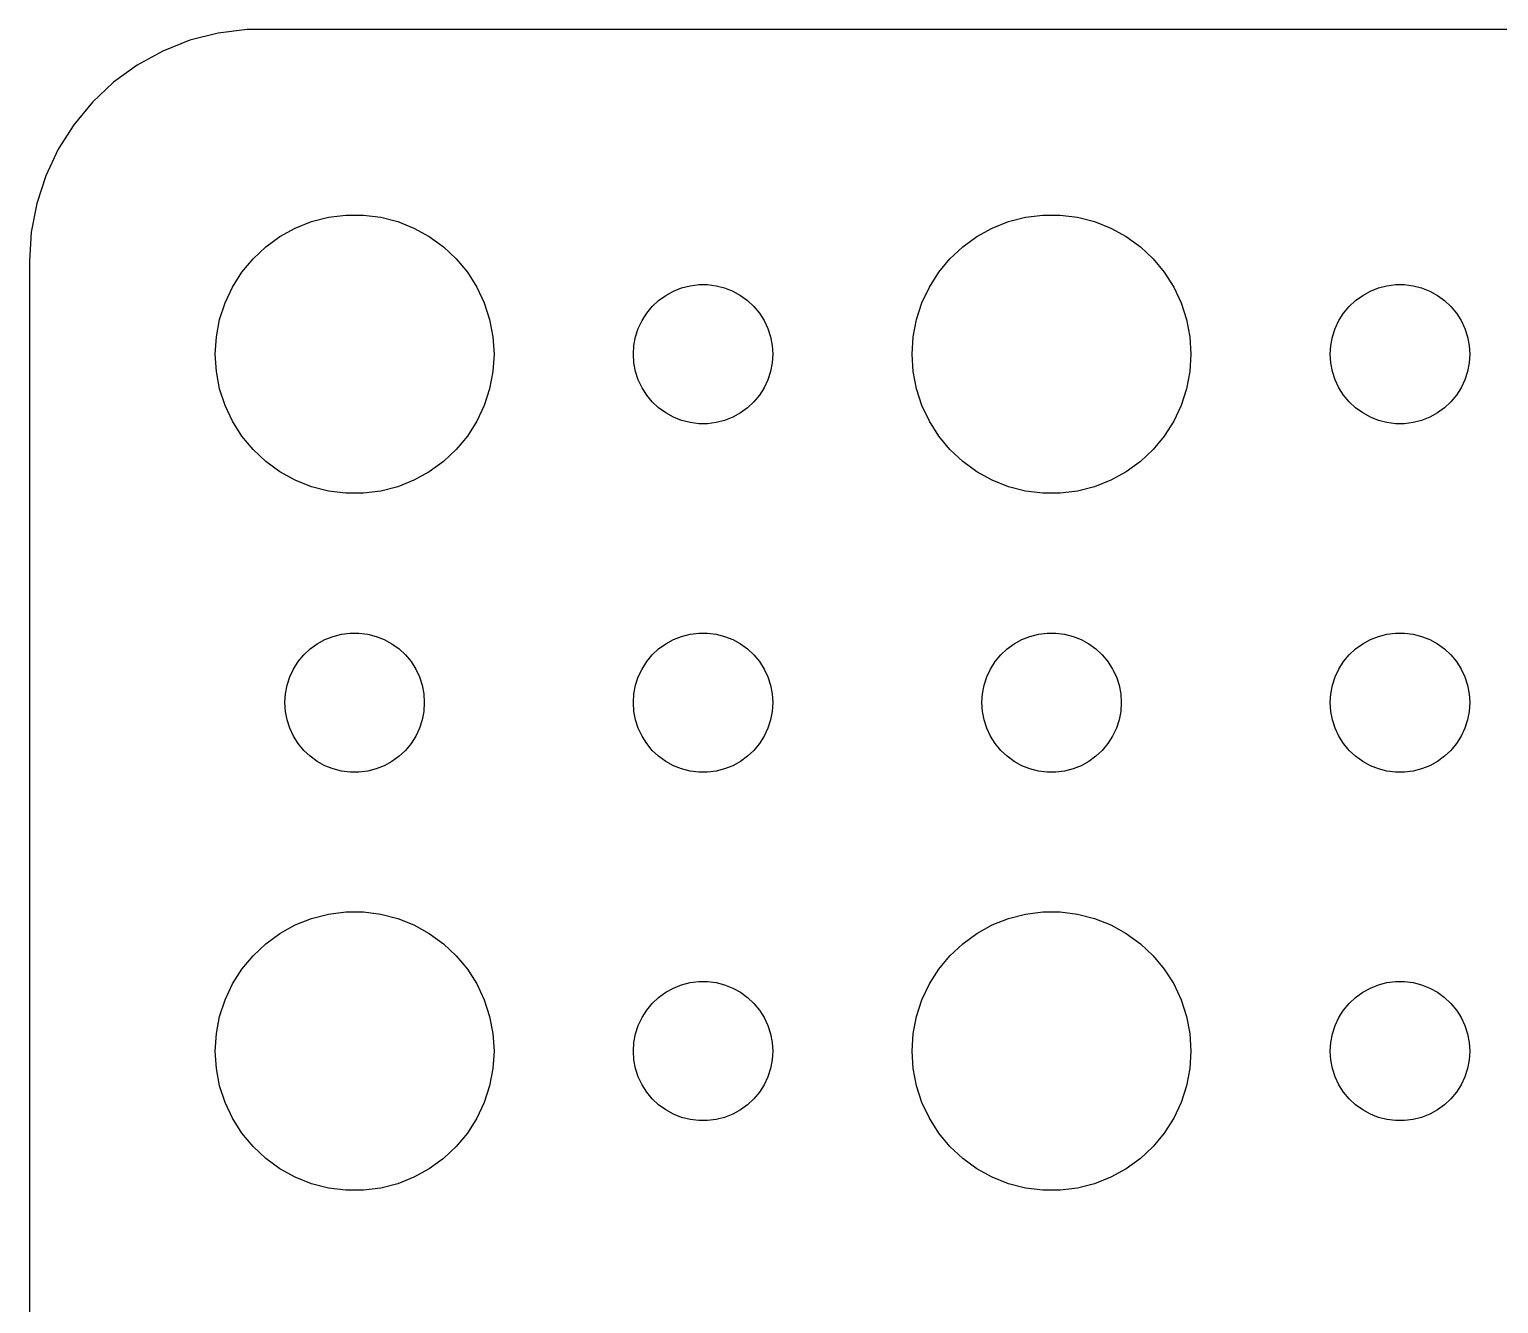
# Model space of a CAD drawing. Header units: metres. Extents: x -127 to 127, y -112 to 112.
# Drawn here: x -127 to -95.38, y 84.57 to 111.99 of the extents above; entities that cross this region are included whole.
import ezdxf

# ---------------------------------------------------------------- set-up
doc = ezdxf.new("R2010")
doc.units = ezdxf.units.M

msp = doc.modelspace()

# ---------------------------------------------------------------- linework, layer by layer
for p, q in [((-122.314, 111.99), (-122.937, 111.911)), ((122.314, 111.99), (-122.314, 111.99)), ((-123.545, 111.755), (-124.129, 111.524)), ((-122.937, 111.911), (-123.545, 111.755)), ((-124.129, 111.524), (-124.679, 111.222)), ((-124.679, 111.222), (-125.187, 110.853)), ((-125.187, 110.853), (-125.645, 110.423)), ((-125.645, 110.423), (-126.045, 109.939)), ((-126.045, 109.939), (-126.382, 109.409)), ((-126.382, 109.409), (-126.649, 108.841)), ((-126.649, 108.841), (-126.843, 108.243)), ((-126.843, 108.243), (-126.961, 107.627)), ((-121.277, 107.714), (-120.927, 107.853)), ((-120.927, 107.853), (-120.562, 107.947)), ((-120.562, 107.947), (-120.188, 107.994)), ((-120.188, 107.994), (-119.812, 107.994)), ((-119.812, 107.994), (-119.438, 107.947)), ((-119.438, 107.947), (-119.073, 107.853)), ((-119.073, 107.853), (-118.723, 107.714)), ((-106.277, 107.714), (-105.927, 107.853)), ((-105.927, 107.853), (-105.562, 107.947)), ((-105.562, 107.947), (-105.188, 107.994)), ((-105.188, 107.994), (-104.812, 107.994)), ((-104.812, 107.994), (-104.438, 107.947)), ((-104.438, 107.947), (-104.073, 107.853)), ((-104.073, 107.853), (-103.723, 107.714)), ((-126.961, 107.627), (-127, 107)), ((-121.912, 107.312), (-121.607, 107.533)), ((-121.607, 107.533), (-121.277, 107.714)), ((-118.723, 107.714), (-118.393, 107.533)), ((-118.393, 107.533), (-118.088, 107.312)), ((-106.912, 107.312), (-106.607, 107.533)), ((-106.607, 107.533), (-106.277, 107.714)), ((-103.723, 107.714), (-103.393, 107.533)), ((-103.393, 107.533), (-103.088, 107.312)), ((-122.187, 107.054), (-121.912, 107.312)), ((-118.088, 107.312), (-117.813, 107.054)), ((-107.187, 107.054), (-106.912, 107.312)), ((-103.088, 107.312), (-102.813, 107.054)), ((-127, 107), (-127, -107)), ((-122.427, 106.763), (-122.187, 107.054)), ((-117.813, 107.054), (-117.573, 106.763)), ((-107.427, 106.763), (-107.187, 107.054)), ((-102.813, 107.054), (-102.573, 106.763)), ((-122.629, 106.445), (-122.427, 106.763)), ((-117.573, 106.763), (-117.371, 106.445)), ((-107.629, 106.445), (-107.427, 106.763)), ((-102.573, 106.763), (-102.371, 106.445)), ((-122.789, 106.104), (-122.629, 106.445)), ((-117.371, 106.445), (-117.211, 106.104)), ((-113.456, 106.156), (-113.304, 106.266)), ((-113.304, 106.266), (-113.139, 106.357)), ((-113.139, 106.357), (-112.964, 106.427)), ((-112.964, 106.427), (-112.781, 106.473)), ((-112.781, 106.473), (-112.594, 106.497)), ((-112.594, 106.497), (-112.406, 106.497)), ((-112.406, 106.497), (-112.219, 106.473)), ((-112.219, 106.473), (-112.036, 106.427)), ((-112.036, 106.427), (-111.861, 106.357)), ((-111.861, 106.357), (-111.696, 106.266)), ((-111.696, 106.266), (-111.544, 106.156)), ((-107.789, 106.104), (-107.629, 106.445)), ((-102.371, 106.445), (-102.211, 106.104)), ((-98.4561, 106.156), (-98.3037, 106.266)), ((-98.3037, 106.266), (-98.1387, 106.357)), ((-98.1387, 106.357), (-97.9635, 106.427)), ((-97.9635, 106.427), (-97.7811, 106.473)), ((-97.7811, 106.473), (-97.5942, 106.497)), ((-97.5942, 106.497), (-97.4058, 106.497)), ((-97.4058, 106.497), (-97.2189, 106.473)), ((-97.2189, 106.473), (-97.0365, 106.427)), ((-97.0365, 106.427), (-96.8613, 106.357)), ((-96.8613, 106.357), (-96.6963, 106.266)), ((-96.6963, 106.266), (-96.5439, 106.156)), ((-122.906, 105.746), (-122.789, 106.104)), ((-117.211, 106.104), (-117.094, 105.746)), ((-113.714, 105.882), (-113.593, 106.027)), ((-113.593, 106.027), (-113.456, 106.156)), ((-111.544, 106.156), (-111.407, 106.027)), ((-111.407, 106.027), (-111.286, 105.882)), ((-107.906, 105.746), (-107.789, 106.104)), ((-102.211, 106.104), (-102.094, 105.746)), ((-98.7135, 105.882), (-98.5934, 106.027)), ((-98.5934, 106.027), (-98.4561, 106.156)), ((-96.5439, 106.156), (-96.4065, 106.027)), ((-96.4065, 106.027), (-96.2865, 105.882)), ((-122.976, 105.376), (-122.906, 105.746)), ((-117.094, 105.746), (-117.024, 105.376)), ((-113.895, 105.552), (-113.814, 105.723)), ((-113.814, 105.723), (-113.714, 105.882)), ((-111.286, 105.882), (-111.186, 105.723)), ((-111.186, 105.723), (-111.105, 105.552)), ((-107.976, 105.376), (-107.906, 105.746)), ((-102.094, 105.746), (-102.024, 105.376)), ((-98.8947, 105.552), (-98.8145, 105.723)), ((-98.8145, 105.723), (-98.7135, 105.882)), ((-96.2865, 105.882), (-96.1855, 105.723)), ((-96.1855, 105.723), (-96.1053, 105.552)), ((-123, 105), (-122.976, 105.376)), ((-117.024, 105.376), (-117, 105)), ((-113.988, 105.188), (-113.953, 105.373)), ((-113.953, 105.373), (-113.895, 105.552)), ((-111.105, 105.552), (-111.047, 105.373)), ((-111.047, 105.373), (-111.012, 105.188)), ((-108, 105), (-107.976, 105.376)), ((-102.024, 105.376), (-102, 105)), ((-98.9882, 105.188), (-98.9529, 105.373)), ((-98.9529, 105.373), (-98.8947, 105.552)), ((-96.1053, 105.552), (-96.0471, 105.373)), ((-96.0471, 105.373), (-96.0118, 105.188)), ((-122.976, 104.624), (-123, 105)), ((-117, 105), (-117.024, 104.624)), ((-114, 105), (-113.988, 105.188)), ((-113.988, 104.812), (-114, 105)), ((-111.012, 105.188), (-111, 105)), ((-111, 105), (-111.012, 104.812)), ((-107.976, 104.624), (-108, 105)), ((-102, 105), (-102.024, 104.624)), ((-99, 105), (-98.9882, 105.188)), ((-98.9882, 104.812), (-99, 105)), ((-96.0118, 105.188), (-96, 105)), ((-96, 105), (-96.0118, 104.812)), ((-113.953, 104.627), (-113.988, 104.812)), ((-111.012, 104.812), (-111.047, 104.627)), ((-98.9529, 104.627), (-98.9882, 104.812)), ((-96.0118, 104.812), (-96.0471, 104.627)), ((-122.906, 104.254), (-122.976, 104.624)), ((-117.024, 104.624), (-117.094, 104.254)), ((-113.895, 104.448), (-113.953, 104.627)), ((-113.814, 104.277), (-113.895, 104.448)), ((-111.105, 104.448), (-111.186, 104.277)), ((-111.047, 104.627), (-111.105, 104.448)), ((-107.906, 104.254), (-107.976, 104.624)), ((-102.024, 104.624), (-102.094, 104.254)), ((-98.8947, 104.448), (-98.9529, 104.627)), ((-98.8145, 104.277), (-98.8947, 104.448)), ((-96.1053, 104.448), (-96.1855, 104.277)), ((-96.0471, 104.627), (-96.1053, 104.448)), ((-122.789, 103.896), (-122.906, 104.254)), ((-117.094, 104.254), (-117.211, 103.896)), ((-113.714, 104.118), (-113.814, 104.277)), ((-113.593, 103.973), (-113.714, 104.118)), ((-111.286, 104.118), (-111.407, 103.973)), ((-111.186, 104.277), (-111.286, 104.118)), ((-107.789, 103.896), (-107.906, 104.254)), ((-102.094, 104.254), (-102.211, 103.896)), ((-98.7135, 104.118), (-98.8145, 104.277)), ((-98.5934, 103.973), (-98.7135, 104.118)), ((-96.2865, 104.118), (-96.4065, 103.973)), ((-96.1855, 104.277), (-96.2865, 104.118)), ((-122.629, 103.555), (-122.789, 103.896)), ((-117.211, 103.896), (-117.371, 103.555)), ((-113.456, 103.844), (-113.593, 103.973)), ((-113.304, 103.734), (-113.456, 103.844)), ((-113.139, 103.643), (-113.304, 103.734)), ((-111.696, 103.734), (-111.861, 103.643)), ((-111.544, 103.844), (-111.696, 103.734)), ((-111.407, 103.973), (-111.544, 103.844)), ((-107.629, 103.555), (-107.789, 103.896)), ((-102.211, 103.896), (-102.371, 103.555)), ((-98.4561, 103.844), (-98.5934, 103.973)), ((-98.3037, 103.734), (-98.4561, 103.844)), ((-98.1387, 103.643), (-98.3037, 103.734)), ((-96.6963, 103.734), (-96.8613, 103.643)), ((-96.5439, 103.844), (-96.6963, 103.734)), ((-96.4065, 103.973), (-96.5439, 103.844)), ((-122.427, 103.237), (-122.629, 103.555)), ((-117.371, 103.555), (-117.573, 103.237)), ((-112.964, 103.573), (-113.139, 103.643)), ((-112.781, 103.527), (-112.964, 103.573)), ((-112.594, 103.503), (-112.781, 103.527)), ((-112.406, 103.503), (-112.594, 103.503)), ((-112.219, 103.527), (-112.406, 103.503)), ((-112.036, 103.573), (-112.219, 103.527)), ((-111.861, 103.643), (-112.036, 103.573)), ((-107.427, 103.237), (-107.629, 103.555)), ((-102.371, 103.555), (-102.573, 103.237)), ((-97.9635, 103.573), (-98.1387, 103.643)), ((-97.7811, 103.527), (-97.9635, 103.573)), ((-97.5942, 103.503), (-97.7811, 103.527)), ((-97.4058, 103.503), (-97.5942, 103.503)), ((-97.2189, 103.527), (-97.4058, 103.503)), ((-97.0365, 103.573), (-97.2189, 103.527)), ((-96.8613, 103.643), (-97.0365, 103.573)), ((-122.187, 102.946), (-122.427, 103.237)), ((-117.573, 103.237), (-117.813, 102.946)), ((-107.187, 102.946), (-107.427, 103.237)), ((-102.573, 103.237), (-102.813, 102.946)), ((-121.912, 102.688), (-122.187, 102.946)), ((-117.813, 102.946), (-118.088, 102.688)), ((-106.912, 102.688), (-107.187, 102.946)), ((-102.813, 102.946), (-103.088, 102.688)), ((-121.607, 102.467), (-121.912, 102.688)), ((-121.277, 102.286), (-121.607, 102.467)), ((-118.393, 102.467), (-118.723, 102.286)), ((-118.088, 102.688), (-118.393, 102.467)), ((-106.607, 102.467), (-106.912, 102.688)), ((-106.277, 102.286), (-106.607, 102.467)), ((-103.393, 102.467), (-103.723, 102.286)), ((-103.088, 102.688), (-103.393, 102.467)), ((-120.927, 102.147), (-121.277, 102.286)), ((-120.562, 102.053), (-120.927, 102.147)), ((-119.073, 102.147), (-119.438, 102.053)), ((-118.723, 102.286), (-119.073, 102.147)), ((-105.927, 102.147), (-106.277, 102.286)), ((-105.562, 102.053), (-105.927, 102.147)), ((-104.073, 102.147), (-104.438, 102.053)), ((-103.723, 102.286), (-104.073, 102.147)), ((-120.188, 102.006), (-120.562, 102.053)), ((-119.812, 102.006), (-120.188, 102.006)), ((-119.438, 102.053), (-119.812, 102.006)), ((-105.188, 102.006), (-105.562, 102.053)), ((-104.812, 102.006), (-105.188, 102.006)), ((-104.438, 102.053), (-104.812, 102.006)), ((-120.281, 98.9734), (-120.094, 98.997)), ((-120.094, 98.997), (-119.906, 98.997)), ((-119.906, 98.997), (-119.719, 98.9734)), ((-112.781, 98.9734), (-112.594, 98.997)), ((-112.594, 98.997), (-112.406, 98.997)), ((-112.406, 98.997), (-112.219, 98.9734)), ((-105.281, 98.9734), (-105.094, 98.997)), ((-105.094, 98.997), (-104.906, 98.997)), ((-104.906, 98.997), (-104.719, 98.9734)), ((-97.7811, 98.9734), (-97.5942, 98.997)), ((-97.5942, 98.997), (-97.4058, 98.997)), ((-97.4058, 98.997), (-97.2189, 98.9734)), ((-120.956, 98.6558), (-120.804, 98.7665)), ((-120.804, 98.7665), (-120.639, 98.8572)), ((-120.639, 98.8572), (-120.464, 98.9266)), ((-120.464, 98.9266), (-120.281, 98.9734)), ((-119.719, 98.9734), (-119.536, 98.9266)), ((-119.536, 98.9266), (-119.361, 98.8572)), ((-119.361, 98.8572), (-119.196, 98.7665)), ((-119.196, 98.7665), (-119.044, 98.6558)), ((-113.456, 98.6558), (-113.304, 98.7665)), ((-113.304, 98.7665), (-113.139, 98.8572)), ((-113.139, 98.8572), (-112.964, 98.9266)), ((-112.964, 98.9266), (-112.781, 98.9734)), ((-112.219, 98.9734), (-112.036, 98.9266)), ((-112.036, 98.9266), (-111.861, 98.8572)), ((-111.861, 98.8572), (-111.696, 98.7665)), ((-111.696, 98.7665), (-111.544, 98.6558)), ((-105.956, 98.6558), (-105.804, 98.7665)), ((-105.804, 98.7665), (-105.639, 98.8572)), ((-105.639, 98.8572), (-105.464, 98.9266)), ((-105.464, 98.9266), (-105.281, 98.9734)), ((-104.719, 98.9734), (-104.536, 98.9266)), ((-104.536, 98.9266), (-104.361, 98.8572)), ((-104.361, 98.8572), (-104.196, 98.7665)), ((-104.196, 98.7665), (-104.044, 98.6558)), ((-98.4561, 98.6558), (-98.3037, 98.7665)), ((-98.3037, 98.7665), (-98.1387, 98.8572)), ((-98.1387, 98.8572), (-97.9635, 98.9266)), ((-97.9635, 98.9266), (-97.7811, 98.9734)), ((-97.2189, 98.9734), (-97.0365, 98.9266)), ((-97.0365, 98.9266), (-96.8613, 98.8572)), ((-96.8613, 98.8572), (-96.6963, 98.7665)), ((-96.6963, 98.7665), (-96.5439, 98.6558)), ((-121.314, 98.2226), (-121.214, 98.3817)), ((-121.214, 98.3817), (-121.093, 98.5268)), ((-121.093, 98.5268), (-120.956, 98.6558)), ((-119.044, 98.6558), (-118.907, 98.5268)), ((-118.907, 98.5268), (-118.786, 98.3817)), ((-118.786, 98.3817), (-118.686, 98.2226)), ((-113.814, 98.2226), (-113.714, 98.3817)), ((-113.714, 98.3817), (-113.593, 98.5268)), ((-113.593, 98.5268), (-113.456, 98.6558)), ((-111.544, 98.6558), (-111.407, 98.5268)), ((-111.407, 98.5268), (-111.286, 98.3817)), ((-111.286, 98.3817), (-111.186, 98.2226)), ((-106.314, 98.2226), (-106.214, 98.3817)), ((-106.214, 98.3817), (-106.093, 98.5268)), ((-106.093, 98.5268), (-105.956, 98.6558)), ((-104.044, 98.6558), (-103.907, 98.5268)), ((-103.907, 98.5268), (-103.786, 98.3817)), ((-103.786, 98.3817), (-103.686, 98.2226)), ((-98.8145, 98.2226), (-98.7135, 98.3817)), ((-98.7135, 98.3817), (-98.5934, 98.5268)), ((-98.5934, 98.5268), (-98.4561, 98.6558)), ((-96.5439, 98.6558), (-96.4065, 98.5268)), ((-96.4065, 98.5268), (-96.2865, 98.3817)), ((-96.2865, 98.3817), (-96.1855, 98.2226)), ((-121.453, 97.873), (-121.395, 98.0522)), ((-121.395, 98.0522), (-121.314, 98.2226)), ((-118.686, 98.2226), (-118.605, 98.0522)), ((-118.605, 98.0522), (-118.547, 97.873)), ((-113.953, 97.873), (-113.895, 98.0522)), ((-113.895, 98.0522), (-113.814, 98.2226)), ((-111.186, 98.2226), (-111.105, 98.0522)), ((-111.105, 98.0522), (-111.047, 97.873)), ((-106.453, 97.873), (-106.395, 98.0522)), ((-106.395, 98.0522), (-106.314, 98.2226)), ((-103.686, 98.2226), (-103.605, 98.0522)), ((-103.605, 98.0522), (-103.547, 97.873)), ((-98.9529, 97.873), (-98.8947, 98.0522)), ((-98.8947, 98.0522), (-98.8145, 98.2226)), ((-96.1855, 98.2226), (-96.1053, 98.0522)), ((-96.1053, 98.0522), (-96.0471, 97.873)), ((-121.488, 97.688), (-121.453, 97.873)), ((-118.547, 97.873), (-118.512, 97.688)), ((-113.988, 97.688), (-113.953, 97.873)), ((-111.047, 97.873), (-111.012, 97.688)), ((-106.488, 97.688), (-106.453, 97.873)), ((-103.547, 97.873), (-103.512, 97.688)), ((-98.9882, 97.688), (-98.9529, 97.873)), ((-96.0471, 97.873), (-96.0118, 97.688)), ((-121.5, 97.5), (-121.488, 97.688)), ((-121.488, 97.312), (-121.5, 97.5)), ((-118.512, 97.688), (-118.5, 97.5)), ((-118.5, 97.5), (-118.512, 97.312)), ((-114, 97.5), (-113.988, 97.688)), ((-113.988, 97.312), (-114, 97.5)), ((-111.012, 97.688), (-111, 97.5)), ((-111, 97.5), (-111.012, 97.312)), ((-106.5, 97.5), (-106.488, 97.688)), ((-106.488, 97.312), (-106.5, 97.5)), ((-103.512, 97.688), (-103.5, 97.5)), ((-103.5, 97.5), (-103.512, 97.312)), ((-99, 97.5), (-98.9882, 97.688)), ((-98.9882, 97.312), (-99, 97.5)), ((-96.0118, 97.688), (-96, 97.5)), ((-96, 97.5), (-96.0118, 97.312)), ((-121.453, 97.127), (-121.488, 97.312)), ((-121.395, 96.9478), (-121.453, 97.127)), ((-118.547, 97.127), (-118.605, 96.9478)), ((-118.512, 97.312), (-118.547, 97.127)), ((-113.953, 97.127), (-113.988, 97.312)), ((-113.895, 96.9478), (-113.953, 97.127)), ((-111.047, 97.127), (-111.105, 96.9478)), ((-111.012, 97.312), (-111.047, 97.127)), ((-106.453, 97.127), (-106.488, 97.312)), ((-106.395, 96.9478), (-106.453, 97.127)), ((-103.547, 97.127), (-103.605, 96.9478)), ((-103.512, 97.312), (-103.547, 97.127)), ((-98.9529, 97.127), (-98.9882, 97.312)), ((-98.8947, 96.9478), (-98.9529, 97.127)), ((-96.0471, 97.127), (-96.1053, 96.9478)), ((-96.0118, 97.312), (-96.0471, 97.127)), ((-121.314, 96.7774), (-121.395, 96.9478)), ((-121.214, 96.6183), (-121.314, 96.7774)), ((-118.686, 96.7774), (-118.786, 96.6183)), ((-118.605, 96.9478), (-118.686, 96.7774)), ((-113.814, 96.7774), (-113.895, 96.9478)), ((-113.714, 96.6183), (-113.814, 96.7774)), ((-111.186, 96.7774), (-111.286, 96.6183)), ((-111.105, 96.9478), (-111.186, 96.7774)), ((-106.314, 96.7774), (-106.395, 96.9478)), ((-106.214, 96.6183), (-106.314, 96.7774)), ((-103.686, 96.7774), (-103.786, 96.6183)), ((-103.605, 96.9478), (-103.686, 96.7774)), ((-98.8145, 96.7774), (-98.8947, 96.9478)), ((-98.7135, 96.6183), (-98.8145, 96.7774)), ((-96.1855, 96.7774), (-96.2865, 96.6183)), ((-96.1053, 96.9478), (-96.1855, 96.7774)), ((-121.093, 96.4732), (-121.214, 96.6183)), ((-120.956, 96.3442), (-121.093, 96.4732)), ((-118.907, 96.4732), (-119.044, 96.3442)), ((-118.786, 96.6183), (-118.907, 96.4732)), ((-113.593, 96.4732), (-113.714, 96.6183)), ((-113.456, 96.3442), (-113.593, 96.4732)), ((-111.407, 96.4732), (-111.544, 96.3442)), ((-111.286, 96.6183), (-111.407, 96.4732)), ((-106.093, 96.4732), (-106.214, 96.6183)), ((-105.956, 96.3442), (-106.093, 96.4732)), ((-103.907, 96.4732), (-104.044, 96.3442)), ((-103.786, 96.6183), (-103.907, 96.4732)), ((-98.5934, 96.4732), (-98.7135, 96.6183)), ((-98.4561, 96.3442), (-98.5934, 96.4732)), ((-96.4065, 96.4732), (-96.5439, 96.3442)), ((-96.2865, 96.6183), (-96.4065, 96.4732)), ((-120.804, 96.2335), (-120.956, 96.3442)), ((-120.639, 96.1428), (-120.804, 96.2335)), ((-120.464, 96.0734), (-120.639, 96.1428)), ((-119.361, 96.1428), (-119.536, 96.0734)), ((-119.196, 96.2335), (-119.361, 96.1428)), ((-119.044, 96.3442), (-119.196, 96.2335)), ((-113.304, 96.2335), (-113.456, 96.3442)), ((-113.139, 96.1428), (-113.304, 96.2335)), ((-112.964, 96.0734), (-113.139, 96.1428)), ((-111.861, 96.1428), (-112.036, 96.0734)), ((-111.696, 96.2335), (-111.861, 96.1428)), ((-111.544, 96.3442), (-111.696, 96.2335)), ((-105.804, 96.2335), (-105.956, 96.3442)), ((-105.639, 96.1428), (-105.804, 96.2335)), ((-105.464, 96.0734), (-105.639, 96.1428)), ((-104.361, 96.1428), (-104.536, 96.0734)), ((-104.196, 96.2335), (-104.361, 96.1428)), ((-104.044, 96.3442), (-104.196, 96.2335)), ((-98.3037, 96.2335), (-98.4561, 96.3442)), ((-98.1387, 96.1428), (-98.3037, 96.2335)), ((-97.9635, 96.0734), (-98.1387, 96.1428)), ((-96.8613, 96.1428), (-97.0365, 96.0734)), ((-96.6963, 96.2335), (-96.8613, 96.1428)), ((-96.5439, 96.3442), (-96.6963, 96.2335)), ((-120.281, 96.0266), (-120.464, 96.0734)), ((-120.094, 96.003), (-120.281, 96.0266)), ((-119.906, 96.003), (-120.094, 96.003)), ((-119.719, 96.0266), (-119.906, 96.003)), ((-119.536, 96.0734), (-119.719, 96.0266)), ((-112.781, 96.0266), (-112.964, 96.0734)), ((-112.594, 96.003), (-112.781, 96.0266)), ((-112.406, 96.003), (-112.594, 96.003)), ((-112.219, 96.0266), (-112.406, 96.003)), ((-112.036, 96.0734), (-112.219, 96.0266)), ((-105.281, 96.0266), (-105.464, 96.0734)), ((-105.094, 96.003), (-105.281, 96.0266)), ((-104.906, 96.003), (-105.094, 96.003)), ((-104.719, 96.0266), (-104.906, 96.003)), ((-104.536, 96.0734), (-104.719, 96.0266)), ((-97.7811, 96.0266), (-97.9635, 96.0734)), ((-97.5942, 96.003), (-97.7811, 96.0266)), ((-97.4058, 96.003), (-97.5942, 96.003)), ((-97.2189, 96.0266), (-97.4058, 96.003)), ((-97.0365, 96.0734), (-97.2189, 96.0266)), ((-120.562, 92.9469), (-120.188, 92.9941)), ((-120.188, 92.9941), (-119.812, 92.9941)), ((-119.812, 92.9941), (-119.438, 92.9469)), ((-105.562, 92.9469), (-105.188, 92.9941)), ((-105.188, 92.9941), (-104.812, 92.9941)), ((-104.812, 92.9941), (-104.438, 92.9469)), ((-121.607, 92.533), (-121.277, 92.7145)), ((-121.277, 92.7145), (-120.927, 92.8532)), ((-120.927, 92.8532), (-120.562, 92.9469)), ((-119.438, 92.9469), (-119.073, 92.8532)), ((-119.073, 92.8532), (-118.723, 92.7145)), ((-118.723, 92.7145), (-118.393, 92.533)), ((-106.607, 92.533), (-106.277, 92.7145)), ((-106.277, 92.7145), (-105.927, 92.8532)), ((-105.927, 92.8532), (-105.562, 92.9469)), ((-104.438, 92.9469), (-104.073, 92.8532)), ((-104.073, 92.8532), (-103.723, 92.7145)), ((-103.723, 92.7145), (-103.393, 92.533)), ((-121.912, 92.3115), (-121.607, 92.533)), ((-118.393, 92.533), (-118.088, 92.3115)), ((-106.912, 92.3115), (-106.607, 92.533)), ((-103.393, 92.533), (-103.088, 92.3115)), ((-122.427, 91.7634), (-122.187, 92.0536)), ((-122.187, 92.0536), (-121.912, 92.3115)), ((-118.088, 92.3115), (-117.813, 92.0536)), ((-117.813, 92.0536), (-117.573, 91.7634)), ((-107.427, 91.7634), (-107.187, 92.0536)), ((-107.187, 92.0536), (-106.912, 92.3115)), ((-103.088, 92.3115), (-102.813, 92.0536)), ((-102.813, 92.0536), (-102.573, 91.7634)), ((-122.629, 91.4453), (-122.427, 91.7634)), ((-117.573, 91.7634), (-117.371, 91.4453)), ((-107.629, 91.4453), (-107.427, 91.7634)), ((-102.573, 91.7634), (-102.371, 91.4453)), ((-122.789, 91.1044), (-122.629, 91.4453)), ((-117.371, 91.4453), (-117.211, 91.1044)), ((-113.139, 91.3572), (-112.964, 91.4266)), ((-112.964, 91.4266), (-112.781, 91.4734)), ((-112.781, 91.4734), (-112.594, 91.497)), ((-112.594, 91.497), (-112.406, 91.497)), ((-112.406, 91.497), (-112.219, 91.4734)), ((-112.219, 91.4734), (-112.036, 91.4266)), ((-112.036, 91.4266), (-111.861, 91.3572)), ((-107.789, 91.1044), (-107.629, 91.4453)), ((-102.371, 91.4453), (-102.211, 91.1044)), ((-98.1387, 91.3572), (-97.9635, 91.4266)), ((-97.9635, 91.4266), (-97.7811, 91.4734)), ((-97.7811, 91.4734), (-97.5942, 91.497)), ((-97.5942, 91.497), (-97.4058, 91.497)), ((-97.4058, 91.497), (-97.2189, 91.4734)), ((-97.2189, 91.4734), (-97.0365, 91.4266)), ((-97.0365, 91.4266), (-96.8613, 91.3572)), ((-122.906, 90.7461), (-122.789, 91.1044)), ((-117.211, 91.1044), (-117.094, 90.7461)), ((-113.593, 91.0268), (-113.456, 91.1558)), ((-113.456, 91.1558), (-113.304, 91.2665)), ((-113.304, 91.2665), (-113.139, 91.3572)), ((-111.861, 91.3572), (-111.696, 91.2665)), ((-111.696, 91.2665), (-111.544, 91.1558)), ((-111.544, 91.1558), (-111.407, 91.0268)), ((-107.906, 90.7461), (-107.789, 91.1044)), ((-102.211, 91.1044), (-102.094, 90.7461)), ((-98.5934, 91.0268), (-98.4561, 91.1558)), ((-98.4561, 91.1558), (-98.3037, 91.2665)), ((-98.3037, 91.2665), (-98.1387, 91.3572)), ((-96.8613, 91.3572), (-96.6963, 91.2665)), ((-96.6963, 91.2665), (-96.5439, 91.1558)), ((-96.5439, 91.1558), (-96.4065, 91.0268)), ((-113.814, 90.7226), (-113.714, 90.8817)), ((-113.714, 90.8817), (-113.593, 91.0268)), ((-111.407, 91.0268), (-111.286, 90.8817)), ((-111.286, 90.8817), (-111.186, 90.7226)), ((-98.8145, 90.7226), (-98.7135, 90.8817)), ((-98.7135, 90.8817), (-98.5934, 91.0268)), ((-96.4065, 91.0268), (-96.2865, 90.8817)), ((-96.2865, 90.8817), (-96.1855, 90.7226)), ((-122.976, 90.376), (-122.906, 90.7461)), ((-117.094, 90.7461), (-117.024, 90.376)), ((-113.953, 90.373), (-113.895, 90.5522)), ((-113.895, 90.5522), (-113.814, 90.7226)), ((-111.186, 90.7226), (-111.105, 90.5522)), ((-111.105, 90.5522), (-111.047, 90.373)), ((-107.976, 90.376), (-107.906, 90.7461)), ((-102.094, 90.7461), (-102.024, 90.376)), ((-98.9529, 90.373), (-98.8947, 90.5522)), ((-98.8947, 90.5522), (-98.8145, 90.7226)), ((-96.1855, 90.7226), (-96.1053, 90.5522)), ((-96.1053, 90.5522), (-96.0471, 90.373)), ((-123, 90), (-122.976, 90.376)), ((-117.024, 90.376), (-117, 90)), ((-114, 90), (-113.988, 90.188)), ((-113.988, 90.188), (-113.953, 90.373)), ((-111.047, 90.373), (-111.012, 90.188)), ((-111.012, 90.188), (-111, 90)), ((-108, 90), (-107.976, 90.376)), ((-102.024, 90.376), (-102, 90)), ((-99, 90), (-98.9882, 90.188)), ((-98.9882, 90.188), (-98.9529, 90.373)), ((-96.0471, 90.373), (-96.0118, 90.188)), ((-96.0118, 90.188), (-96, 90)), ((-122.976, 89.624), (-123, 90)), ((-117, 90), (-117.024, 89.624)), ((-113.988, 89.812), (-114, 90)), ((-113.953, 89.627), (-113.988, 89.812)), ((-111.012, 89.812), (-111.047, 89.627)), ((-111, 90), (-111.012, 89.812)), ((-107.976, 89.624), (-108, 90)), ((-102, 90), (-102.024, 89.624)), ((-98.9882, 89.812), (-99, 90)), ((-98.9529, 89.627), (-98.9882, 89.812)), ((-96.0118, 89.812), (-96.0471, 89.627)), ((-96, 90), (-96.0118, 89.812)), ((-122.906, 89.2539), (-122.976, 89.624)), ((-117.024, 89.624), (-117.094, 89.2539)), ((-113.895, 89.4478), (-113.953, 89.627)), ((-111.047, 89.627), (-111.105, 89.4478)), ((-107.906, 89.2539), (-107.976, 89.624)), ((-102.024, 89.624), (-102.094, 89.2539)), ((-98.8947, 89.4478), (-98.9529, 89.627)), ((-96.0471, 89.627), (-96.1053, 89.4478)), ((-122.789, 88.8956), (-122.906, 89.2539)), ((-117.094, 89.2539), (-117.211, 88.8956)), ((-113.814, 89.2774), (-113.895, 89.4478)), ((-113.714, 89.1183), (-113.814, 89.2774)), ((-111.186, 89.2774), (-111.286, 89.1183)), ((-111.105, 89.4478), (-111.186, 89.2774)), ((-107.789, 88.8956), (-107.906, 89.2539)), ((-102.094, 89.2539), (-102.211, 88.8956)), ((-98.8145, 89.2774), (-98.8947, 89.4478)), ((-98.7135, 89.1183), (-98.8145, 89.2774)), ((-96.1855, 89.2774), (-96.2865, 89.1183)), ((-96.1053, 89.4478), (-96.1855, 89.2774)), ((-122.629, 88.5547), (-122.789, 88.8956)), ((-117.211, 88.8956), (-117.371, 88.5547)), ((-113.593, 88.9732), (-113.714, 89.1183)), ((-113.456, 88.8442), (-113.593, 88.9732)), ((-111.407, 88.9732), (-111.544, 88.8442)), ((-111.286, 89.1183), (-111.407, 88.9732)), ((-107.629, 88.5547), (-107.789, 88.8956)), ((-102.211, 88.8956), (-102.371, 88.5547)), ((-98.5934, 88.9732), (-98.7135, 89.1183)), ((-98.4561, 88.8442), (-98.5934, 88.9732)), ((-96.4065, 88.9732), (-96.5439, 88.8442)), ((-96.2865, 89.1183), (-96.4065, 88.9732)), ((-122.427, 88.2366), (-122.629, 88.5547)), ((-117.371, 88.5547), (-117.573, 88.2366)), ((-113.304, 88.7335), (-113.456, 88.8442)), ((-113.139, 88.6428), (-113.304, 88.7335)), ((-112.964, 88.5734), (-113.139, 88.6428)), ((-112.781, 88.5266), (-112.964, 88.5734)), ((-112.036, 88.5734), (-112.219, 88.5266)), ((-111.861, 88.6428), (-112.036, 88.5734)), ((-111.696, 88.7335), (-111.861, 88.6428)), ((-111.544, 88.8442), (-111.696, 88.7335)), ((-107.427, 88.2366), (-107.629, 88.5547)), ((-102.371, 88.5547), (-102.573, 88.2366)), ((-98.3037, 88.7335), (-98.4561, 88.8442)), ((-98.1387, 88.6428), (-98.3037, 88.7335)), ((-97.9635, 88.5734), (-98.1387, 88.6428)), ((-97.7811, 88.5266), (-97.9635, 88.5734)), ((-97.0365, 88.5734), (-97.2189, 88.5266)), ((-96.8613, 88.6428), (-97.0365, 88.5734)), ((-96.6963, 88.7335), (-96.8613, 88.6428)), ((-96.5439, 88.8442), (-96.6963, 88.7335)), ((-122.187, 87.9464), (-122.427, 88.2366)), ((-117.573, 88.2366), (-117.813, 87.9464)), ((-112.594, 88.503), (-112.781, 88.5266)), ((-112.406, 88.503), (-112.594, 88.503)), ((-112.219, 88.5266), (-112.406, 88.503)), ((-107.187, 87.9464), (-107.427, 88.2366)), ((-102.573, 88.2366), (-102.813, 87.9464)), ((-97.5942, 88.503), (-97.7811, 88.5266)), ((-97.4058, 88.503), (-97.5942, 88.503)), ((-97.2189, 88.5266), (-97.4058, 88.503)), ((-121.912, 87.6885), (-122.187, 87.9464)), ((-117.813, 87.9464), (-118.088, 87.6885)), ((-106.912, 87.6885), (-107.187, 87.9464)), ((-102.813, 87.9464), (-103.088, 87.6885)), ((-121.607, 87.467), (-121.912, 87.6885)), ((-118.088, 87.6885), (-118.393, 87.467)), ((-106.607, 87.467), (-106.912, 87.6885)), ((-103.088, 87.6885), (-103.393, 87.467)), ((-121.277, 87.2855), (-121.607, 87.467)), ((-120.927, 87.1468), (-121.277, 87.2855)), ((-118.723, 87.2855), (-119.073, 87.1468)), ((-118.393, 87.467), (-118.723, 87.2855)), ((-106.277, 87.2855), (-106.607, 87.467)), ((-105.927, 87.1468), (-106.277, 87.2855)), ((-103.723, 87.2855), (-104.073, 87.1468)), ((-103.393, 87.467), (-103.723, 87.2855)), ((-120.562, 87.0531), (-120.927, 87.1468)), ((-120.188, 87.0059), (-120.562, 87.0531)), ((-119.812, 87.0059), (-120.188, 87.0059)), ((-119.438, 87.0531), (-119.812, 87.0059)), ((-119.073, 87.1468), (-119.438, 87.0531)), ((-105.562, 87.0531), (-105.927, 87.1468)), ((-105.188, 87.0059), (-105.562, 87.0531)), ((-104.812, 87.0059), (-105.188, 87.0059)), ((-104.438, 87.0531), (-104.812, 87.0059)), ((-104.073, 87.1468), (-104.438, 87.0531))]:
    msp.add_line(p, q)

doc.saveas('drawing.dxf')
